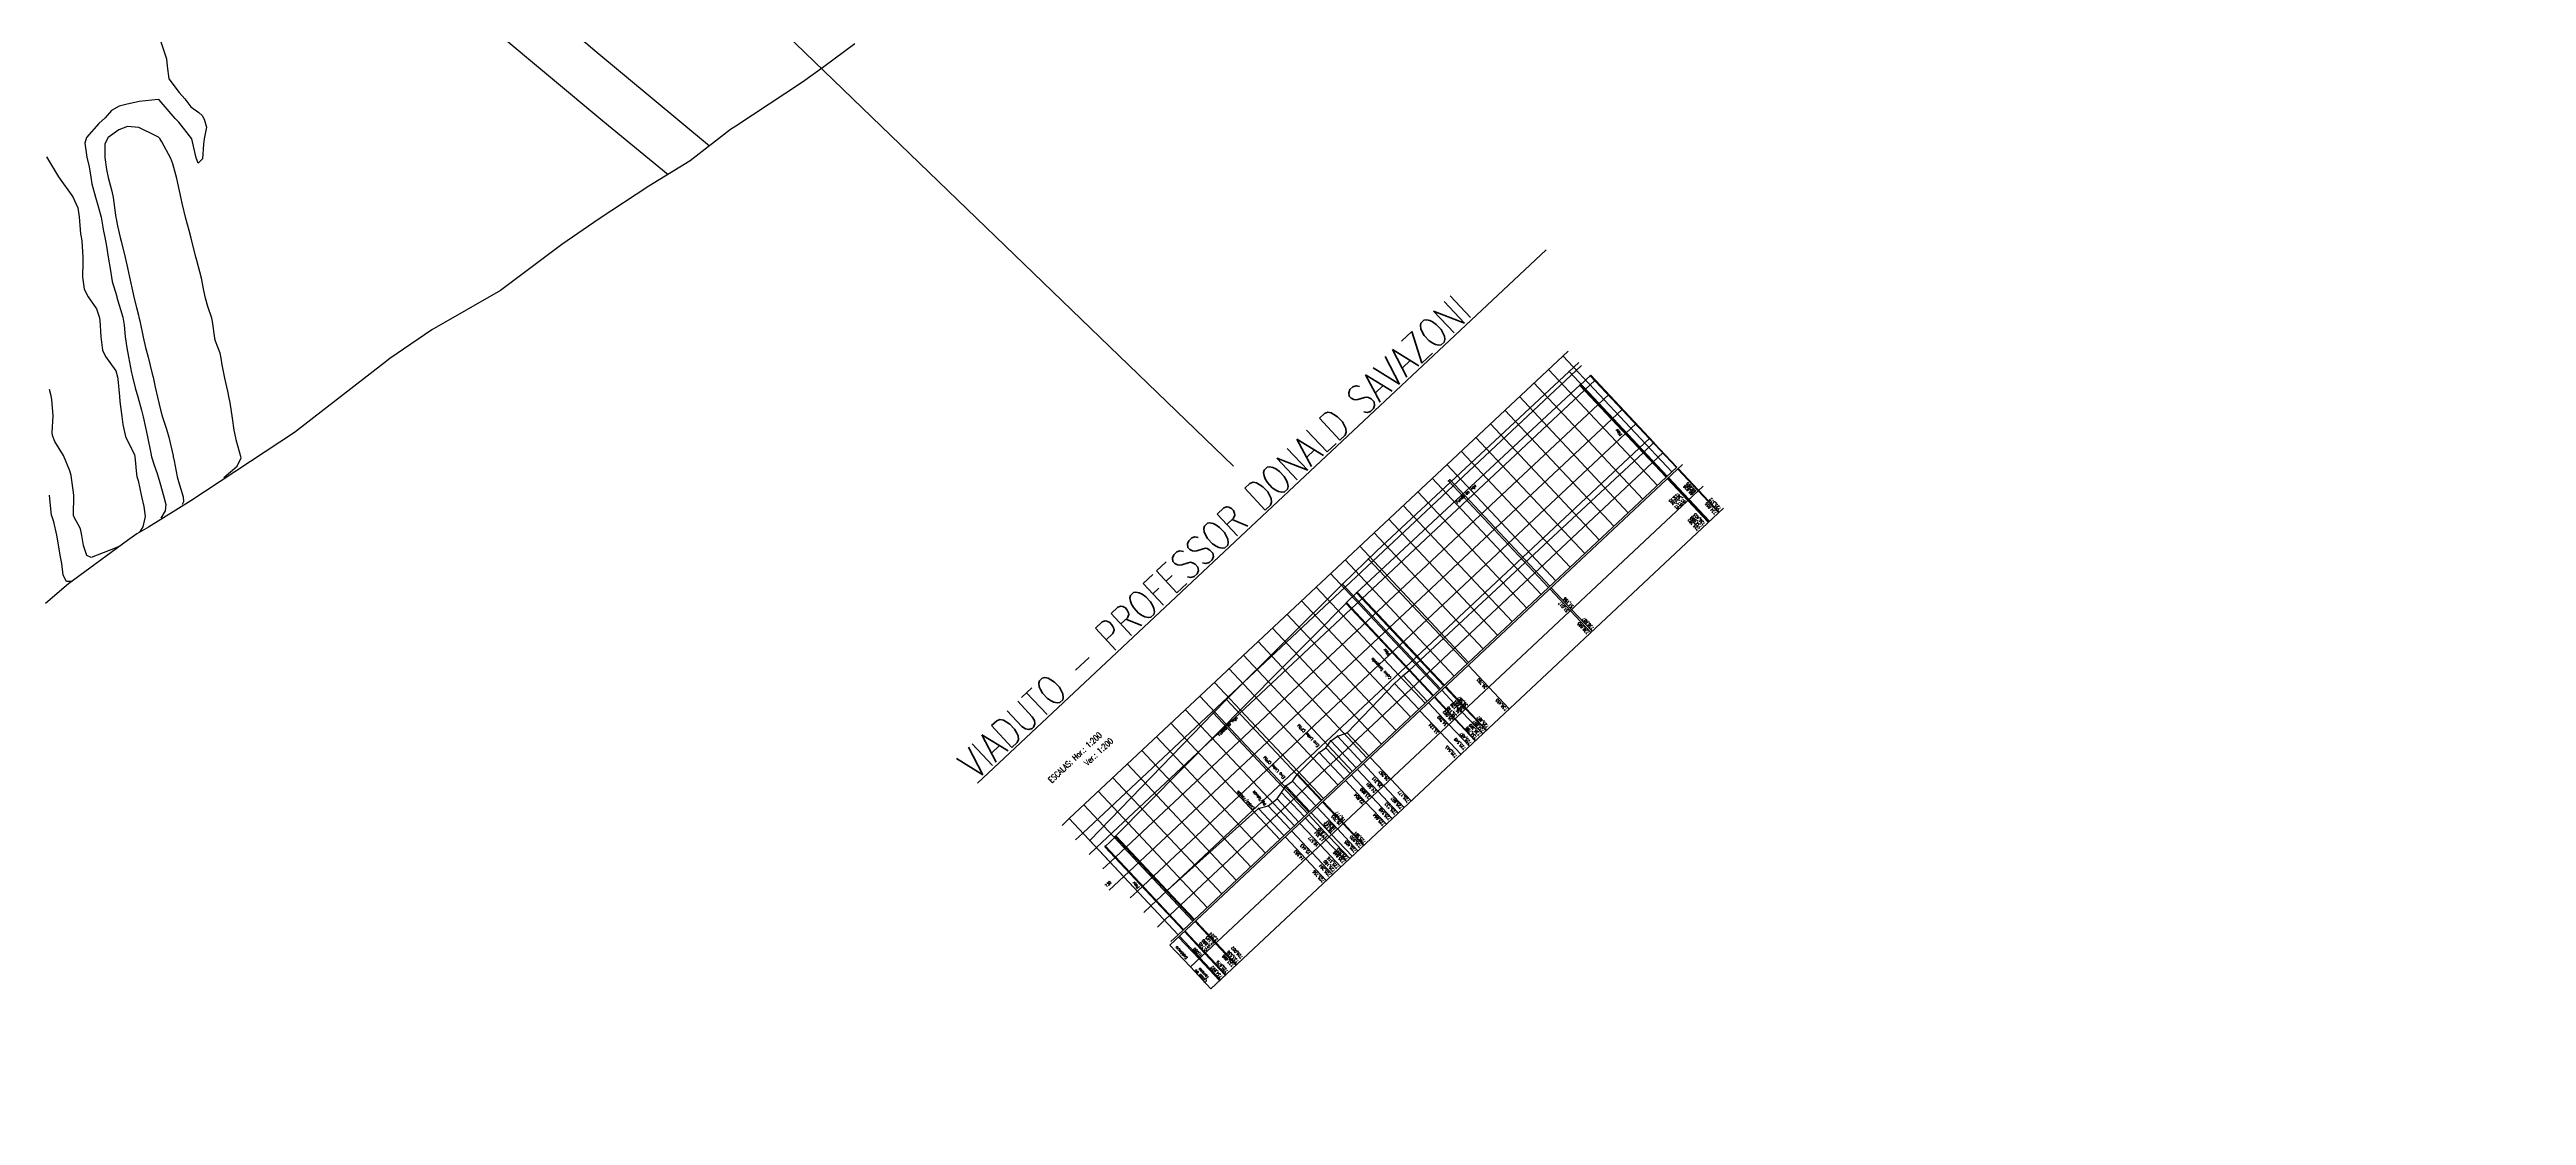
# Model space of a CAD drawing. Header units: metres. Extents: x 318500 to 325275, y 7408834 to 7428799.
# Drawn here: x 323143.9 to 323392.8, y 7418090.1 to 7418197.3 of the extents above; entities that cross this region are included whole.
import ezdxf

# ---------------------------------------------------------------- set-up
doc = ezdxf.new("R2010")
doc.units = ezdxf.units.M
doc.header["$MEASUREMENT"] = 0
doc.linetypes.add('CONTINUO', pattern=[0])
doc.layers.get('0').update_dxf_attribs({"color": 45})
for name, color, linetype in [('_PERFIL', 45, 'Continuous'), ('Area', 45, 'Continuous'), ('Curvas de Nivel 1m', 11, 'Continuous'), ('Curvas de Nivel 5m', 15, 'Continuous'), ('Perfil', 45, 'Continuous'), ('TEXTO', 45, 'Continuous'), ('Vias Primárias', 230, 'Continuous')]:
    doc.layers.add(name, color=color, linetype=linetype)
doc.styles.add('ROMANS', font='romans', dxfattribs={"height": 0.2})
doc.styles.get("Standard").update_dxf_attribs({"font": 'txt.shx'})

# ---------------------------------------------------------------- blocks, each defined once
blk = doc.blocks.new('SIMB_PONTO')
at = {"color": 0}
blk.add_point((0, 0), dxfattribs=at)
for tag in ['desc:', 'cota:', 'pto:']:
    blk.add_attdef(tag, (0, 0), '', height=1)
blk = doc.blocks.new('9A7EB4AC248A410212D094')
at = {"layer": 'Perfil', "color": 2, "linetype": 'CONTINUO', "flags": 128}
for points in [[(-5, 3708.9588), (0, 3708.9588)], [(0, 3628.9588), (0, 3708.9588)], [(-5, 3698.9588), (0, 3698.9588)], [(-5, 3688.9588), (0, 3688.9588)], [(-5, 3678.9588), (0, 3678.9588)], [(-10, 3668.9588), (0, 3668.9588)], [(-5, 3658.9588), (0, 3658.9588)], [(-5, 3648.9588), (0, 3648.9588)], [(-5, 3638.9588), (0, 3638.9588)], [(-5, 3628.9588), (0, 3628.9588)], [(0, 3628.9588), (343.475, 3628.9588)]]:
    blk.add_lwpolyline(points, dxfattribs=at)
at = {"layer": 'Perfil', "color": 1, "linetype": 'CONTINUO', "flags": 128}
for points in [[(0, 3628.9588), (0, 3708.9588)], [(0, 3708.9588), (343.475, 3708.9588)], [(10, 3628.9588), (10, 3708.9588)], [(20, 3628.9588), (20, 3708.9588)], [(30, 3628.9588), (30, 3708.9588)], [(40, 3628.9588), (40, 3708.9588)], [(50, 3628.9588), (50, 3708.9588)], [(60, 3628.9588), (60, 3708.9588)], [(70, 3628.9588), (70, 3708.9588)], [(80, 3628.9588), (80, 3708.9588)], [(90, 3628.9588), (90, 3708.9588)], [(100, 3628.9588), (100, 3708.9588)], [(110, 3628.9588), (110, 3708.9588)], [(120, 3628.9588), (120, 3708.9588)], [(130, 3628.9588), (130, 3708.9588)], [(140, 3628.9588), (140, 3708.9588)], [(150, 3628.9588), (150, 3708.9588)], [(160, 3628.9588), (160, 3708.9588)], [(170, 3628.9588), (170, 3708.9588)], [(180, 3628.9588), (180, 3708.9588)], [(190, 3628.9588), (190, 3708.9588)], [(200, 3628.9588), (200, 3708.9588)], [(210, 3628.9588), (210, 3708.9588)], [(220, 3628.9588), (220, 3708.9588)], [(230, 3628.9588), (230, 3708.9588)], [(240, 3628.9588), (240, 3708.9588)], [(250, 3628.9588), (250, 3708.9588)], [(260, 3628.9588), (260, 3708.9588)], [(270, 3628.9588), (270, 3708.9588)], [(280, 3628.9588), (280, 3708.9588)], [(290, 3628.9588), (290, 3708.9588)], [(300, 3628.9588), (300, 3708.9588)], [(310, 3628.9588), (310, 3708.9588)], [(320, 3628.9588), (320, 3708.9588)], [(330, 3628.9588), (330, 3708.9588)], [(340, 3628.9588), (340, 3708.9588)], [(0, 3698.9588), (343.475, 3698.9588)], [(89.05, 3698.1908), (89.05, 3628.9588)], [(98.515, 3698.5568), (98.515, 3628.9588)], [(180.64, 3700.9533), (180.64, 3628.9588)], [(198.915, 3701.2328), (198.915, 3628.9588)], [(255.085, 3702.3828), (255.085, 3628.9588)], [(255.98, 3702.3913), (255.98, 3628.9588)], [(336.835, 3700.9738), (336.835, 3628.9588)], [(0, 3693.9188), (0, 3628.9588)], [(0, 3688.9588), (343.475, 3688.9588)], [(3.725, 3686.4488), (3.725, 3628.9588)], [(10.725, 3686.6383), (10.725, 3628.9588)], [(175.74, 3692.8988), (175.74, 3628.9588)], [(182.935, 3692.9933), (182.935, 3628.9588)], [(336.32, 3692.4513), (336.32, 3628.9588)], [(343.13, 3692.2353), (343.13, 3628.9588)], [(0, 3678.9588), (343.475, 3678.9588)], [(0, 3668.9588), (343.475, 3668.9588)], [(0, 3658.9588), (343.475, 3658.9588)], [(0, 3648.9588), (343.475, 3648.9588)], [(3.34, 3648.8538), (3.34, 3628.9588)], [(11.12, 3648.9678), (11.12, 3628.9588)], [(72.815, 3647.7373), (72.815, 3628.9588)], [(90.625, 3646.5743), (90.625, 3628.9588)], [(98.885, 3646.9118), (98.885, 3628.9588)], [(114.27, 3647.2768), (114.27, 3628.9588)], [(118.4, 3646.6988), (118.4, 3628.9588)], [(122.505, 3647.6248), (122.505, 3628.9588)], [(126.555, 3646.9953), (126.555, 3628.9588)], [(165.62, 3646.6738), (165.62, 3628.9588)], [(171.495, 3646.7028), (171.495, 3628.9588)], [(175.46, 3646.3928), (175.46, 3628.9588)], [(183.32, 3646.3948), (183.32, 3628.9588)], [(0, 3638.9588), (343.475, 3638.9588)], [(77.215, 3645.2773), (77.215, 3628.9588)], [(82.885, 3644.7578), (82.885, 3628.9588)], [(86.755, 3645.5378), (86.755, 3628.9588)], [(94.755, 3645.9863), (94.755, 3628.9588)], [(131.335, 3644.8428), (131.335, 3628.9588)], [(336.01, 3645.8683), (336.01, 3628.9588)], [(343.475, 3645.8198), (343.475, 3628.9588)]]:
    blk.add_lwpolyline(points, dxfattribs=at)
at = {"layer": 'Perfil', "color": 3, "linetype": 'CONTINUO', "flags": 128}
for points in [[(11.12, 3648.9678), (72.815, 3647.7373), (77.215, 3645.2773), (82.885, 3644.7578), (86.755, 3645.5378), (90.625, 3646.5743), (94.755, 3645.9863), (98.885, 3646.9118), (114.27, 3647.2768), (118.4, 3646.6988), (122.505, 3647.6248), (126.555, 3646.9953), (131.335, 3644.8428), (165.62, 3646.6738), (165.62, 3646.6738)], [(183.32, 3646.3948), (336.01, 3645.8683)]]:
    blk.add_lwpolyline(points, dxfattribs=at)
at = {"layer": 'Perfil', "color": 2, "style": 'ROMANS', "width": 0.8}
blk.add_text('730', height=1.5, dxfattribs=at).set_placement((-10, 3670.865, 730.1))

msp = doc.modelspace()

# ---------------------------------------------------------------- linework, layer by layer
at = {"layer": 'Area'}
msp.add_lwpolyline([(323224.8, 7418197.83), (323221.67, 7418195.52), (323219.52, 7418194), (323212.84, 7418189.58), (323212.31, 7418189.24), (323208.24, 7418186.07), (323204.1, 7418183.53), (323199.1, 7418180.26), (323195.34, 7418177.67), (323189.19, 7418173.04), (323182.28, 7418169.09), (323178.05, 7418166.21), (323177.43, 7418165.73), (323168.48, 7418158.79), (323158.07, 7418151.9), (323153.83, 7418149.28), (323152.66, 7418148.61), (323151.71, 7418147.94), (323145.78, 7418143.57), (323143.45, 7418141.61)], dxfattribs=at)
at = {"layer": 'Curvas de Nivel 1m', "flags": 128}
for points, elevation in [([(323161.38, 7418154.25), (323162.74, 7418155.4), (323163.13, 7418156.22), (323162.62, 7418158.04), (323162.58, 7418158.23), (323162.44, 7418159.03), (323162.25, 7418160.23), (323162.02, 7418161.78), (323161.93, 7418162.24), (323161.78, 7418162.95), (323161.5, 7418164.25), (323161.21, 7418165.57), (323161.12, 7418166.25), (323161.03, 7418166.74), (323160.56, 7418167.95), (323160.49, 7418168.19), (323160.48, 7418168.26), (323160.25, 7418169.93), (323160.17, 7418170.27), (323159.77, 7418171.44), (323159.54, 7418172.28), (323159.39, 7418173.04), (323159.15, 7418174.28), (323158.67, 7418176.05), (323158.6, 7418176.29), (323158.58, 7418176.39), (323158.12, 7418178.3), (323157.91, 7418179.09), (323157.58, 7418180.3), (323157.21, 7418181.84), (323157.1, 7418182.31), (323156.77, 7418183.83), (323156.65, 7418184.31), (323156.27, 7418185.79), (323156.07, 7418186.32), (323155.17, 7418187.99), (323154.95, 7418188.34), (323154.83, 7418188.46), (323154.56, 7418188.61), (323152.85, 7418189.42), (323151.69, 7418189.53), (323150.84, 7418189.21), (323149.75, 7418188.41), (323149.44, 7418187.79), (323149.44, 7418186.41), (323149.58, 7418185.2), (323149.75, 7418184.41), (323150.13, 7418183.03), (323150.26, 7418182.4), (323150.5, 7418180.62), (323150.54, 7418180.39), (323150.57, 7418180.24), (323150.71, 7418179.55), (323150.97, 7418178.39), (323151.07, 7418178.01), (323151.46, 7418176.38), (323151.7, 7418175.34), (323151.91, 7418174.38), (323152.27, 7418172.73), (323152.35, 7418172.37), (323152.6, 7418171.33), (323152.81, 7418170.58), (323152.86, 7418170.37), (323152.95, 7418170), (323153.28, 7418168.36), (323153.52, 7418167.33), (323153.77, 7418166.35), (323154.19, 7418164.67), (323154.27, 7418164.34), (323154.49, 7418163.33), (323154.72, 7418162.34), (323155.06, 7418160.93), (323155.23, 7418160.33), (323155.64, 7418159.12), (323155.87, 7418158.32), (323156.28, 7418156.43), (323156.31, 7418156.31), (323156.33, 7418156.24), (323156.4, 7418155.92), (323156.71, 7418154.31), (323156.83, 7418153.85), (323157.29, 7418152.3), (323157.33, 7418151.8), (323157.21, 7418151.55)], 724), ([(323143.56, 7418186.49), (323144.77, 7418184.47), (323146.22, 7418182.46), (323146.73, 7418181.37), (323146.86, 7418180.45), (323146.99, 7418178.73), (323147.04, 7418178.44), (323147.12, 7418178.02), (323147.21, 7418176.44), (323147.22, 7418175.88), (323147.2, 7418174.44), (323147.36, 7418173.17), (323147.75, 7418172.43), (323148.6, 7418171.2), (323148.87, 7418170.42), (323148.92, 7418170.08), (323149.03, 7418168.41), (323149.19, 7418167.05), (323149.5, 7418166.41), (323150.52, 7418164.97), (323150.71, 7418164.39), (323150.74, 7418164.15), (323150.9, 7418162.39), (323150.95, 7418161.91), (323151.14, 7418160.38), (323151.23, 7418159.6), (323151.51, 7418158.38), (323152.4, 7418156.54), (323152.44, 7418156.37), (323152.61, 7418154.59), (323152.66, 7418154.37), (323152.79, 7418153.95), (323153.12, 7418152.36), (323153.34, 7418151.34), (323153.47, 7418150.35), (323153.26, 7418149.31), (323152.92, 7418148.77)], 726), ([(323150.9, 7418147.35), (323150.45, 7418147.17), (323148.05, 7418146.21), (323147.63, 7418146.43), (323147.29, 7418147.43), (323147.11, 7418148.44), (323146.97, 7418149.1), (323146.32, 7418150.33), (323146.28, 7418150.45), (323146.28, 7418150.49), (323146.32, 7418152.45), (323146.32, 7418152.48), (323146.03, 7418154.45), (323145.92, 7418154.92), (323145.29, 7418156.46), (323144.42, 7418157.86), (323144.16, 7418158.47), (323144.13, 7418158.78), (323144.25, 7418160.47), (323144.11, 7418162.11), (323144.02, 7418162.48), (323143.87, 7418163.1)], 726)]:
    msp.add_lwpolyline(points, dxfattribs=dict(at, elevation=elevation))
at = {"layer": 'Curvas de Nivel 5m', "elevation": 725, "flags": 128}
for points in [[(323154.96, 7418198.34), (323155.64, 7418196.33), (323155.68, 7418195.58), (323155.86, 7418194.33), (323156.89, 7418192.96), (323157.46, 7418192.31), (323158.07, 7418191.5), (323158.87, 7418190.94), (323159.2, 7418190.62), (323159.4, 7418190.28), (323159.65, 7418189.48), (323159.41, 7418188.28), (323159.34, 7418187.77), (323159.23, 7418186.28), (323158.8, 7418185.86), (323158.63, 7418186.29), (323158.58, 7418186.51), (323158.18, 7418188.3), (323156.85, 7418189.98), (323156.51, 7418190.32), (323154.88, 7418192.21), (323154.78, 7418192.24), (323152.88, 7418192.03), (323151.53, 7418191.73), (323150.87, 7418191.56), (323150.11, 7418191.15), (323149.46, 7418190.41), (323148.84, 7418189.82), (323147.6, 7418188.44), (323147.42, 7418187.84), (323147.61, 7418186.44), (323147.84, 7418185.49), (323148.01, 7418184.43), (323148.11, 7418183.77), (323148.49, 7418182.42), (323148.74, 7418181.61), (323149.05, 7418180.42), (323149.31, 7418179.02), (323149.42, 7418178.41), (323149.58, 7418177.51), (323149.76, 7418176.4), (323149.99, 7418175.06), (323150.09, 7418174.4), (323150.18, 7418173.94), (323150.62, 7418172.46), (323150.64, 7418172.39), (323150.65, 7418172.36), (323151.25, 7418170.38), (323151.38, 7418169.58), (323151.46, 7418168.38), (323151.63, 7418167.3), (323151.82, 7418166.38), (323152.12, 7418164.77), (323152.2, 7418164.37), (323152.49, 7418163.27), (323152.75, 7418162.37), (323153.12, 7418161.02), (323153.28, 7418160.36), (323153.52, 7418159.27), (323153.72, 7418158.35), (323154.06, 7418156.69), (323154.13, 7418156.34), (323154.18, 7418156.13), (323154.39, 7418155.51), (323154.7, 7418154.65), (323154.79, 7418154.33), (323154.95, 7418153.75), (323155.36, 7418152.32), (323155.56, 7418151.54), (323155.5, 7418150.91), (323155.07, 7418150.16)], [(323146.06, 7418143.81), (323145.59, 7418143.81), (323145.25, 7418144.46), (323145.1, 7418145.62), (323144.95, 7418146.46), (323144.68, 7418148.08), (323144.61, 7418148.47), (323144.31, 7418149.8), (323144.14, 7418150.29), (323144.07, 7418150.47), (323144.02, 7418150.78), (323143.86, 7418152.48)]]:
    msp.add_lwpolyline(points, dxfattribs=at)
at = {"layer": 'Perfil', "linetype": 'CONTINUO', "flags": 128}
for points in [[(323248.4, 7418117.79), (323260.81, 7418130.59), (323262.14, 7418131.94), (323273.79, 7418143.53), (323277.25, 7418146.89), (323297.55, 7418165.8)], [(323303.99, 7418156.75), (323297.65, 7418163.51), (323298.74, 7418164.53), (323305.09, 7418157.76)], [(323275.21, 7418142.68), (323297.67, 7418163.58)], [(323303.99, 7418156.75), (323305.09, 7418157.76)], [(323256.46, 7418107.26), (323307.97, 7418155.56)], [(323307.48, 7418155.11), (323309.53, 7418152.92)], [(323307.53, 7418155.15), (323309.58, 7418152.97)], [(323258.51, 7418105.07), (323310.02, 7418153.38)], [(323306.44, 7418154.13), (323308.5, 7418151.94)], [(323306.49, 7418154.18), (323308.54, 7418151.99)], [(323306.56, 7418154.25), (323308.62, 7418152.06)], [(323308.62, 7418152.06), (323310.67, 7418149.87)], [(323309.53, 7418152.92), (323311.59, 7418150.73)], [(323309.58, 7418152.97), (323311.64, 7418150.78)], [(323260.56, 7418102.89), (323312.07, 7418151.19)], [(323308.5, 7418151.94), (323310.55, 7418149.76)], [(323308.54, 7418151.99), (323310.59, 7418149.8)], [(323281.65, 7418135.93), (323275.28, 7418142.72), (323274.14, 7418141.64), (323280.5, 7418134.86)], [(323294.64, 7418143.06), (323296.69, 7418140.87)], [(323294.77, 7418143.18), (323296.82, 7418141)], [(323250.96, 7418118.19), (323274.18, 7418141.68)], [(323296.69, 7418140.87), (323298.74, 7418138.69)], [(323296.82, 7418141), (323298.87, 7418138.81)], [(323279.88, 7418134.36), (323280.5, 7418134.86)], [(323280.5, 7418134.86), (323281.65, 7418135.93)], [(323286.44, 7418135.38), (323288.49, 7418133.19)], [(323279.02, 7418133.55), (323279.88, 7418134.36)], [(323283.02, 7418132.17), (323285.07, 7418129.98)], [(323283.06, 7418132.21), (323285.11, 7418130.02)], [(323283.78, 7418132.88), (323285.83, 7418130.69)], [(323284.11, 7418133.19), (323286.16, 7418131)], [(323284.17, 7418133.24), (323286.22, 7418131.06)], [(323288.49, 7418133.19), (323290.55, 7418131)], [(323281.58, 7418130.82), (323283.64, 7418128.63)], [(323282.44, 7418131.63), (323284.49, 7418129.44)], [(323285.07, 7418129.98), (323287.12, 7418127.79)], [(323285.11, 7418130.02), (323287.17, 7418127.83)], [(323285.83, 7418130.69), (323287.88, 7418128.5)], [(323286.16, 7418131), (323288.22, 7418128.82)], [(323286.22, 7418131.06), (323288.27, 7418128.87)], [(323283.64, 7418128.63), (323285.69, 7418126.45)], [(323284.49, 7418129.44), (323286.55, 7418127.25)], [(323275.29, 7418124.92), (323277.35, 7418122.74)], [(323275.89, 7418125.48), (323277.94, 7418123.29)], [(323276.58, 7418126.13), (323278.64, 7418123.94)], [(323274.09, 7418123.8), (323276.15, 7418121.61)], [(323274.7, 7418124.36), (323276.75, 7418122.18)], [(323276.75, 7418122.18), (323278.8, 7418119.99)], [(323277.35, 7418122.74), (323279.4, 7418120.55)], [(323277.94, 7418123.29), (323279.99, 7418121.1)], [(323278.64, 7418123.94), (323280.69, 7418121.76)], [(323270.08, 7418120.03), (323272.13, 7418117.85)], [(323270.41, 7418120.35), (323272.47, 7418118.16)], [(323270.64, 7418120.56), (323272.7, 7418118.38)], [(323271.25, 7418121.13), (323273.3, 7418118.94)], [(323271.79, 7418121.64), (323273.85, 7418119.45)], [(323271.85, 7418121.69), (323273.9, 7418119.51)], [(323276.15, 7418121.61), (323278.2, 7418119.42)], [(323249.91, 7418117.16), (323251.04, 7418118.22)], [(323255.05, 7418111.67), (323249.91, 7418117.16)], [(323256.17, 7418112.75), (323251.04, 7418118.22)], [(323268.05, 7418118.13), (323270.1, 7418115.94)], [(323268.69, 7418118.73), (323270.74, 7418116.54)], [(323269.51, 7418119.5), (323271.57, 7418117.32)], [(323271.57, 7418117.32), (323273.62, 7418115.13)], [(323272.13, 7418117.85), (323274.18, 7418115.66)], [(323272.47, 7418118.16), (323274.52, 7418115.97)], [(323272.7, 7418118.38), (323274.75, 7418116.19)], [(323273.3, 7418118.94), (323275.35, 7418116.75)], [(323273.85, 7418119.45), (323275.9, 7418117.27)], [(323273.9, 7418119.51), (323275.95, 7418117.32)], [(323270.1, 7418115.94), (323272.15, 7418113.75)], [(323270.74, 7418116.54), (323272.79, 7418114.35)], [(323255.05, 7418111.67), (323256.17, 7418112.75)], [(323259.04, 7418109.69), (323261.1, 7418107.5)], [(323256.46, 7418107.26), (323258.51, 7418105.07)], [(323257.33, 7418108.08), (323259.39, 7418105.9)], [(323257.42, 7418108.17), (323259.47, 7418105.98)], [(323257.91, 7418108.62), (323259.96, 7418106.43)], [(323257.97, 7418108.68), (323260.02, 7418106.49)], [(323258.99, 7418109.63), (323261.04, 7418107.44)], [(323261.04, 7418107.44), (323263.09, 7418105.26)], [(323261.1, 7418107.5), (323263.15, 7418105.31)], [(323258.51, 7418105.07), (323260.56, 7418102.89)], [(323259.39, 7418105.9), (323261.44, 7418103.71)], [(323259.47, 7418105.98), (323261.53, 7418103.79)], [(323259.96, 7418106.43), (323262.01, 7418104.25)], [(323260.02, 7418106.49), (323262.07, 7418104.3)]]:
    msp.add_lwpolyline(points, dxfattribs=at)
at = {"layer": 'TEXTO', "linetype": 'CONTINUO'}
for p, q in [((323065.98, 7418345.57), (323262.83, 7418155.39)), ((323237.12, 7418123.55), (323294.26, 7418177.13))]:
    msp.add_line(p, q, dxfattribs=at)
at = {"layer": 'Vias Primárias'}
for points in [[(323715.64, 7420145.55, 0), (323709.04, 7420132.94)], [(323831.09, 7420001.79, 0), (323833.84, 7420008.44, 0.220888)], [(322871.76, 7418055.65, 0.000002), (322880.94, 7418048.89, -0.018146)]]:
    msp.add_lwpolyline(points, format="xyb", dxfattribs=at)
for points in [[(323134.71, 7418245.74), (323148.23, 7418233.1), (323156.11, 7418226.1), (323167.54, 7418216.53), (323178.44, 7418207.55), (323188.75, 7418199.03), (323199.47, 7418190.1), (323206.02, 7418184.71)], [(323229.63, 7418201.16), (323210.37, 7418207.37), (323201.65, 7418210.39), (323186.58, 7418215.05), (323179.93, 7418216.98), (323171.1, 7418221.51), (323165.17, 7418225.73), (323177.28, 7418215.38), (323198.65, 7418197.16), (323210.19, 7418187.59)]]:
    msp.add_lwpolyline(points, dxfattribs=at)

# ---------------------------------------------------------------- block references
at = {"layer": '_PERFIL', "xscale": 0.1999999999909019, "yscale": 0.1999999999909019, "zscale": 0.1999999999909019, "rotation": 43.15827951209649}
for p in [(323296.58, 7418164.9), (323298.69, 7418164.48), (323297.67, 7418163.58), (323305.09, 7418157.76), (323303.99, 7418156.75), (323284.46, 7418153.92), (323284.59, 7418154.04), (323276.42, 7418146.07), (323273.79, 7418143.53), (323275.21, 7418142.68), (323274.18, 7418141.68), (323280.5, 7418134.86), (323281.65, 7418135.93), (323279.02, 7418133.55), (323279.88, 7418134.36), (323260.81, 7418130.59), (323262.14, 7418131.94), (323272.6, 7418127.79), (323273.28, 7418128.26), (323274.27, 7418128.6), (323271.45, 7418126.62), (323272.13, 7418127.1), (323267.67, 7418122.6), (323268.1, 7418123.28), (323268.78, 7418123.76), (323269.26, 7418124.46), (323265.34, 7418121.01), (323266.32, 7418121.26), (323267.22, 7418121.96), (323248.4, 7418117.79), (323249.96, 7418117.21), (323250.96, 7418118.19), (323256.17, 7418112.75), (323255.05, 7418111.67)]:
    msp.add_blockref('SIMB_PONTO', p, dxfattribs=at)
at = {"layer": 'Perfil', "xscale": 0.1999999999909019, "yscale": 0.1999999999909019, "zscale": 0.1999999999909019, "rotation": 43.15827951209649}
msp.add_blockref('9A7EB4AC248A410212D094', (323753.74, 7417578.87), dxfattribs=at)

# ---------------------------------------------------------------- texts
at = {"layer": 'Perfil', "style": 'ROMANS', "width": 0.8}
for s, height, rotation, p in [('VIADUTO - PROFESSOR DONALD SAVAZONI', 3, 43.1583, (323236.98, 7418123.76, 148.87)), ('Pilar', 0.3, 133.1583, (323301.92, 7418158.63, 145.76)), ('Fundo da Viga', 0.3, 42.8037, (323285.34, 7418151.63, 146.64)), ('67,202', 0.3, 133.1583, (323307.65, 7418151.25)), ('67,264', 0.3, 133.1583, (323307.98, 7418151.55)), ('67,367', 0.3, 133.1583, (323308.29, 7418151.84)), ('68,626', 0.3, 133.1583, (323309.09, 7418152.64)), ('68,695', 0.3, 133.1583, (323309.35, 7418152.89)), ('725,372', 0.3, 133.1583, (323311.85, 7418151.16)), ('725,382', 0.3, 133.1583, (323309.69, 7418149.09)), ('734,698', 0.3, 133.1583, (323309.95, 7418149.34)), ('736,403', 0.3, 133.1583, (323310.27, 7418149.63)), ('734,655', 0.3, 133.1583, (323311.42, 7418150.71)), ('51,196', 0.3, 133.1583, (323297.04, 7418141.34)), ('51,017', 0.3, 133.1583, (323296.52, 7418140.88)), ('736,685', 0.3, 133.1583, (323298.59, 7418138.68)), ('736,687', 0.3, 133.1583, (323299.09, 7418139.15)), ('Caixa Tampada', 0.3, 133.1583, (323278.73, 7418134.15, 145.4)), ('Pilar', 0.3, 133.1583, (323278.61, 7418136.55, 145.76)), ('36,587', 0.3, 133.1583, (323286.4, 7418131.39)), ('39,783', 0.3, 133.1583, (323288.34, 7418133.19)), ('Fundo da Viga', 0.3, 45.3559, (323261.43, 7418128.25, 146.64)), ('34,299', 0.3, 133.1583, (323284.36, 7418129.45)), ('35,092', 0.3, 133.1583, (323284.92, 7418129.97)), ('35,148', 0.3, 133.1583, (323285.3, 7418130.36)), ('36,128', 0.3, 133.1583, (323285.69, 7418130.7)), ('36,664', 0.3, 133.1583, (323286.03, 7418131.01)), ('734,807', 0.3, 133.1583, (323288.08, 7418128.83)), ('725,487', 0.3, 133.1583, (323288.5, 7418129.25)), ('736,455', 0.3, 133.1583, (323290.38, 7418130.98)), ('ESCALAS: Hor.: 1:200', 0.6, 43.1583, (323244.58, 7418123.52, 147.81)), ('Ver.: 1:200', 0.6, 43.1583, (323248.18, 7418125.25, 147.73)), ('Eixo Linha CPTM', 0.3, 133.1583, (323271.48, 7418127.34, 145.26)), ('33,124', 0.3, 133.1583, (323283.5, 7418128.65)), ('725,543', 0.3, 133.1583, (323285.34, 7418126.26)), ('725,549', 0.3, 133.1583, (323286.2, 7418127.06)), ('725,487', 0.3, 133.1583, (323286.78, 7418127.6)), ('734,788', 0.3, 133.1583, (323287.36, 7418128.16)), ('736,399', 0.3, 133.1583, (323287.7, 7418128.47)), ('Eixo Linha CPTM', 0.3, 133.1583, (323268.06, 7418124.14, 145.26)), ('26,267', 0.3, 133.1583, (323278.49, 7418123.95)), ('Crista/Talude', 0.3, 133.1583, (323264.98, 7418121.05, 145.28)), ('Pé/Talude', 0.3, 133.1583, (323266.17, 7418121.48, 145.28)), ('22,854', 0.3, 133.1583, (323276, 7418121.61)), ('23,680', 0.3, 133.1583, (323276.6, 7418122.18)), ('24,501', 0.3, 133.1583, (323277.2, 7418122.74)), ('25,311', 0.3, 133.1583, (323277.79, 7418123.29)), ('725,177', 0.3, 133.1583, (323280.55, 7418121.76)), ('18,951', 0.3, 133.1583, (323273.17, 7418118.96)), ('19,703', 0.3, 133.1583, (323273.71, 7418119.46)), ('19,777', 0.3, 133.1583, (323274.1, 7418119.84)), ('725,664', 0.3, 133.1583, (323278.06, 7418119.43)), ('725,548', 0.3, 133.1583, (323278.66, 7418119.99)), ('725,733', 0.3, 133.1583, (323279.26, 7418120.55)), ('725,607', 0.3, 133.1583, (323279.85, 7418121.11)), ('15,443', 0.3, 133.1583, (323270.59, 7418116.54)), ('16,577', 0.3, 133.1583, (323271.41, 7418117.31)), ('17,351', 0.3, 133.1583, (323271.99, 7418117.85)), ('17,810', 0.3, 133.1583, (323272.35, 7418118.17)), ('18,125', 0.3, 133.1583, (323272.89, 7418118.69)), ('725,405', 0.3, 133.1583, (323275.19, 7418116.74)), ('735,920', 0.3, 133.1583, (323275.73, 7418117.24)), ('725,591', 0.3, 133.1583, (323276.15, 7418117.65)), ('14,563', 0.3, 133.1583, (323269.95, 7418115.94)), ('725,756', 0.3, 133.1583, (323272, 7418113.74)), ('725,264', 0.3, 133.1583, (323272.64, 7418114.35)), ('725,160', 0.3, 133.1583, (323273.09, 7418114.77)), ('725,316', 0.3, 133.1583, (323273.44, 7418115.1)), ('735,846', 0.3, 133.1583, (323274.05, 7418115.67)), ('725,523', 0.3, 133.1583, (323274.39, 7418115.98)), ('Pilar', 0.3, 133.1583, (323253.41, 7418113.12, 145.76)), ('0,745', 0.3, 133.1583, (323260.23, 7418106.83)), ('0,668', 0.3, 133.1583, (323260.54, 7418107.14)), ('2,145', 0.3, 133.1583, (323260.9, 7418107.45)), ('2,224', 0.3, 133.1583, (323261.29, 7418107.84)), ('Distância', 0.3, 133.1583, (323258.26, 7418106.02)), ('0,000', 0.3, 133.1583, (323259.66, 7418106.29)), ('Terreno', 0.3, 133.1583, (323260.38, 7418104.06)), ('734,992', 0.3, 133.1583, (323261.75, 7418104.13)), ('725,979', 0.3, 133.1583, (323262.32, 7418104.67)), ('733,498', 0.3, 133.1583, (323262.91, 7418105.25)), ('733,536', 0.3, 133.1583, (323263.38, 7418105.66)), ('726,002', 0.3, 133.1583, (323263.8, 7418106.08)), ('Cotas do', 0.3, 133.1583, (323260.19, 7418103.67))]:
    msp.add_text(s, height=height, rotation=rotation, dxfattribs=at).set_placement(p)

doc.saveas('drawing.dxf')
